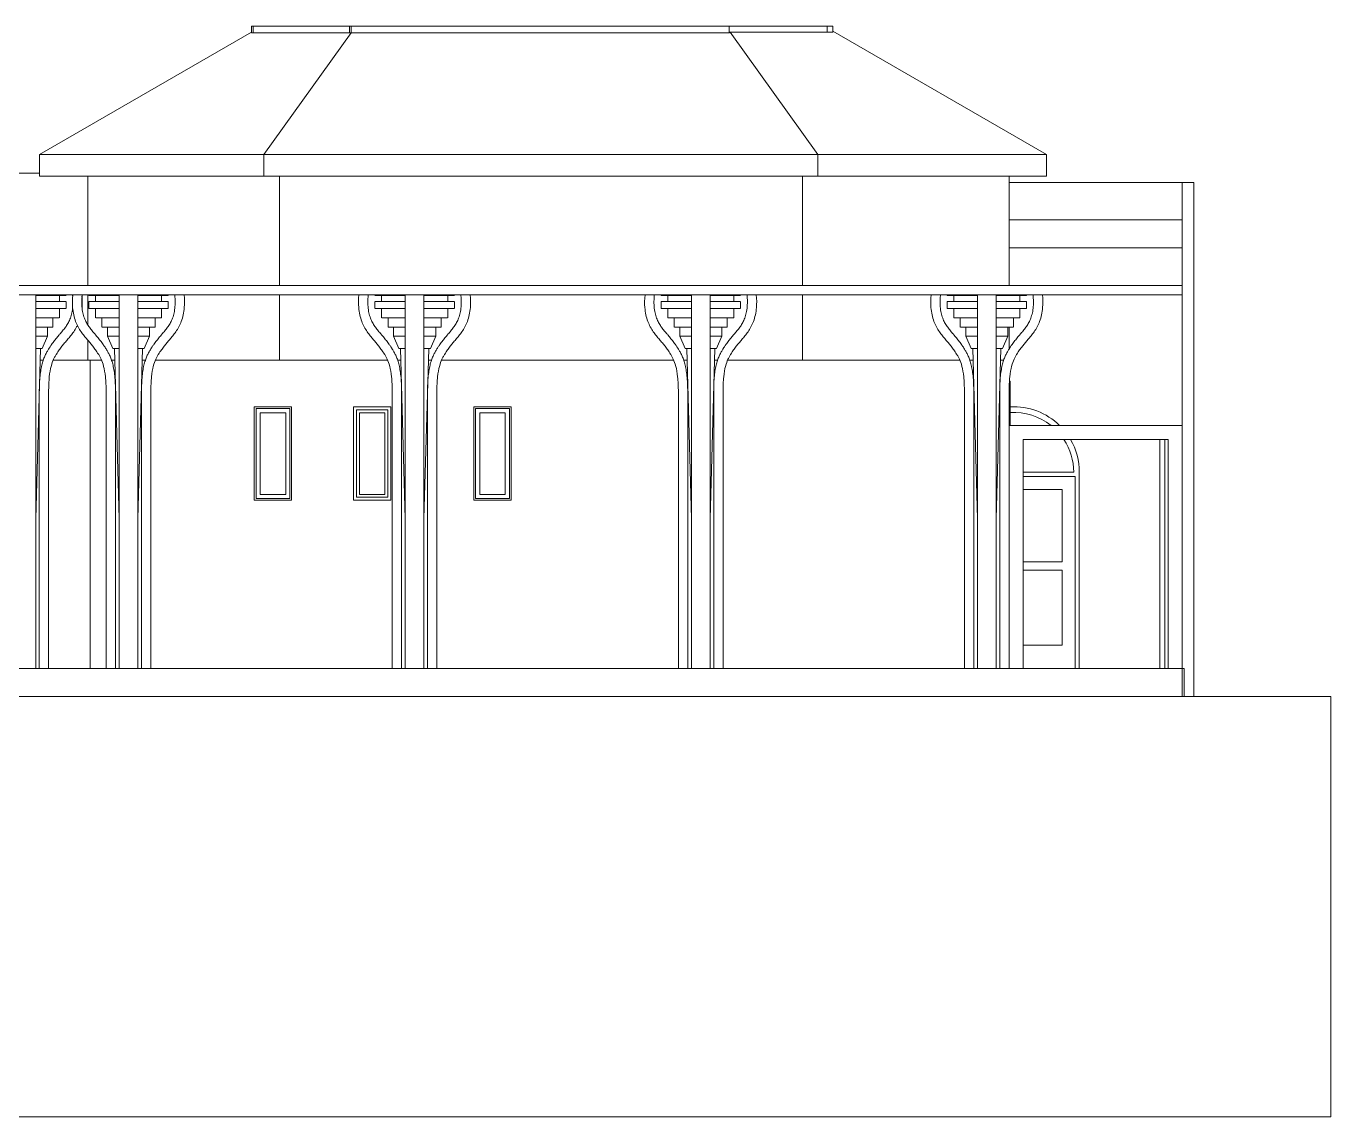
# Model space of a CAD drawing. Header units: millimetres. Extents: x -45912 to 51688, y -9036 to 14600.
# Drawn here: x 37721 to 51688, y -4800 to 6875 of the extents above; entities that cross this region are included whole.
import ezdxf

# ---------------------------------------------------------------- set-up
doc = ezdxf.new("R2010")
doc.units = ezdxf.units.MM
for name, color, linetype, lineweight in [('A-DETL-THIN', 151, 'Continuous', 9), ('A-DOOR', 31, 'Continuous', 9), ('A-DOOR-FRAM', 31, 'Continuous', 9), ('A-FLOR', 192, 'Continuous', 9), ('A-GENM', 13, 'Continuous', 9), ('A-GLAZ', 151, 'Continuous', 9), ('A-GLAZ-CWMG', 51, 'Continuous', 9), ('A-ROOF', 132, 'Continuous', 9), ('A-WALL', 113, 'Continuous', 9), ('I-WALL', 2, 'Continuous', 9)]:
    doc.layers.add(name, color=color, linetype=linetype, lineweight=lineweight)

# ---------------------------------------------------------------- blocks, each defined once
blk = doc.blocks.new('Rectangular Mullion - 50 x 150mm-153593-South')
at = {"layer": 'A-GLAZ-CWMG'}
for p, q in [((45182, 6875), (45246, 6875)), ((45246, 6875), (45246, 6803))]:
    blk.add_line(p, q, dxfattribs=at)
blk = doc.blocks.new('Rectangular Mullion - 50 x 150mm-153510-South')
at = {"layer": 'A-GLAZ-CWMG'}
for p, q in [((46296, 6809), (46296, 6875)), ((46296, 6875), (46358, 6875)), ((46358, 6875), (46358, 6809))]:
    blk.add_line(p, q, dxfattribs=at)
blk = doc.blocks.new('Rectangular Mullion - 50 x 150mm-153594-South')
at = {"layer": 'A-GLAZ-CWMG'}
for q in [(46157, 6875), (45246, 6803)]:
    blk.add_line((45246, 6875), q, dxfattribs=at)
blk = doc.blocks.new('Rectangular Mullion - 50 x 150mm-153595-South')
at = {"layer": 'A-GLAZ-CWMG'}
for q in [(42182, 6875), (41201, 6803)]:
    blk.add_line((41201, 6875), q, dxfattribs=at)
blk = doc.blocks.new('Rectangular Mullion - 50 x 150mm-153512-South')
at = {"layer": 'A-GLAZ-CWMG'}
blk.add_line((46157, 6875), (46296, 6875), dxfattribs=at)
blk = doc.blocks.new('Rectangular Mullion - 50 x 150mm-153596-South')
at = {"layer": 'A-GLAZ-CWMG'}
for p, q in [((41182, 6803), (41182, 6875)), ((41182, 6875), (41201, 6875)), ((41201, 6875), (41201, 6803))]:
    blk.add_line(p, q, dxfattribs=at)
blk = doc.blocks.new('Rectangular Mullion - 50 x 150mm-153517-South')
at = {"layer": 'A-GLAZ-CWMG'}
blk.add_line((40132, 6803), (40132, 6875), dxfattribs=at)
blk = doc.blocks.new('Rectangular Mullion - 50 x 150mm-153463-South')
at = {"layer": 'A-GLAZ-CWMG'}
blk.add_line((43182, 6875), (44182, 6875), dxfattribs=at)
blk = doc.blocks.new('Rectangular Mullion - 50 x 150mm-153601-South')
at = {"layer": 'A-GLAZ-CWMG'}
blk.add_line((40151, 6875), (41182, 6875), dxfattribs=at)
blk = doc.blocks.new('Rectangular Mullion - 50 x 150mm-153602-South')
at = {"layer": 'A-GLAZ-CWMG'}
for p, q in [((40132, 6803), (40132, 6875)), ((40132, 6875), (40151, 6875)), ((40151, 6875), (40151, 6803))]:
    blk.add_line(p, q, dxfattribs=at)
blk = doc.blocks.new('Arched _2_ - Arched _2_-211957-South')
at = {"layer": 'A-GLAZ'}
for p, q in [((48255, 3075), (48247, 3075)), ((48255, 3073), (48255, 2600))]:
    blk.add_line(p, q, dxfattribs=at)
blk = doc.blocks.new('M_Fixed - wc-202019-South')
at = {"layer": 'A-GLAZ'}
for p, q in [((42913, 2800), (42513, 2800)), ((42513, 2800), (42513, 1800)), ((42913, 1800), (42913, 2800)), ((42532, 1819), (42532, 2781)), ((42532, 2781), (42894, 2781)), ((42576, 1863), (42576, 2737)), ((42576, 2737), (42850, 2737)), ((42850, 2737), (42850, 1863)), ((42894, 2781), (42894, 1819)), ((42894, 1819), (42532, 1819)), ((42850, 1863), (42576, 1863)), ((42513, 1800), (42913, 1800))]:
    blk.add_line(p, q, dxfattribs=at)
blk = doc.blocks.new('M_Fixed - wc-V3-South')
at = {"layer": 'A-GLAZ'}
for p, q in [((41225, 2800), (41225, 1800)), ((41625, 2800), (41225, 2800)), ((41625, 1800), (41625, 2800)), ((41257, 2768), (41593, 2768)), ((41257, 1832), (41257, 2768)), ((41288, 2737), (41562, 2737)), ((41288, 1863), (41288, 2737)), ((41562, 2737), (41562, 1863)), ((41593, 2768), (41593, 1832)), ((41593, 1832), (41257, 1832)), ((41562, 1863), (41288, 1863)), ((41225, 1800), (41625, 1800))]:
    blk.add_line(p, q, dxfattribs=at)
blk = doc.blocks.new('M_Fixed - wc-202076-South')
at = {"layer": 'A-GLAZ'}
for p, q in [((40163, 2800), (40163, 1800)), ((40563, 2800), (40163, 2800)), ((40563, 1800), (40563, 2800)), ((40182, 2781), (40544, 2781)), ((40182, 1819), (40182, 2781)), ((40226, 2737), (40500, 2737)), ((40226, 1863), (40226, 2737)), ((40500, 2737), (40500, 1863)), ((40544, 2781), (40544, 1819)), ((40544, 1819), (40182, 1819)), ((40500, 1863), (40226, 1863)), ((40163, 1800), (40563, 1800))]:
    blk.add_line(p, q, dxfattribs=at)
blk = doc.blocks.new('Family1 - Family1-218933-South')
at = {"layer": 'A-GENM'}
for p, q in [((22771, 4100), (50095, 4100)), ((50095, 4000), (22771, 4000))]:
    blk.add_line(p, q, dxfattribs=at)
blk = doc.blocks.new('Family8 - COLUMN-V14-South')
at = {"layer": 'A-GENM'}
for p, q in [((47580, 4000), (47580, 3990)), ((47580, 3926), (47580, 3851)), ((47582, 3990), (47905, 3990)), ((47905, 3926), (47582, 3926)), ((47652, 3990), (47652, 3926)), ((48105, 3990), (48428, 3990)), ((48428, 3926), (48105, 3926)), ((48359, 3926), (48359, 3990)), ((48430, 3990), (48430, 4000)), ((48430, 3851), (48430, 3926)), ((47905, 3851), (47582, 3851)), ((47652, 3851), (47652, 3751)), ((48428, 3851), (48105, 3851)), ((48359, 3751), (48359, 3851)), ((47905, 3751), (47653, 3751)), ((47721, 3751), (47721, 3652)), ((47905, 3652), (47722, 3652)), ((47780, 3652), (47780, 3557)), ((48357, 3751), (48105, 3751)), ((48288, 3652), (48105, 3652)), ((48231, 3557), (48231, 3652)), ((48290, 3652), (48290, 3751)), ((47780, 3557), (47836, 3423)), ((47905, 3557), (47780, 3557)), ((48231, 3557), (48105, 3557)), ((48174, 3423), (48231, 3557)), ((47854, 3423), (47836, 3423)), ((47905, 1600), (47855, 3423)), ((47855, 3423), (47905, 3423)), ((48105, 1600), (48155, 3423)), ((48105, 3423), (48155, 3423)), ((48174, 3423), (48156, 3423)), ((47765, 2956), (47765, 0)), ((47865, 2956), (47865, 0)), ((47905, 0), (47905, 2956)), ((48105, 2956), (48105, 0)), ((48143, 2956), (48143, 0)), ((48243, 2600), (48243, 2956))]:
    blk.add_line(p, q, dxfattribs=at)
for points, knots in [([(47409, 4000), (47403, 3951), (47403, 3875), (47417, 3782), (47437, 3713), (47465, 3654), (47496, 3603), (47530, 3559), (47563, 3520), (47594, 3484), (47623, 3448), (47647, 3416), (47666, 3387), (47681, 3365), (47697, 3340), (47717, 3301), (47740, 3239), (47760, 3128), (47765, 3021), (47765, 2956)], [-2.569216, -2.569216, -2.569216, -2.569216, -2.321029, -2.155241, -1.989453, -1.823666, -1.657878, -1.49209, -1.326302, -1.160515, -0.994727, -0.828939, -0.746045, -0.663151, -0.580257, -0.497363, -0.331576, -0.165788, 0, 0, 0, 0]), ([(47865, 2956), (47865, 3024), (47861, 3109), (47848, 3201), (47836, 3260), (47820, 3310), (47802, 3353), (47787, 3383), (47774, 3404), (47767, 3416), (47762, 3424), (47756, 3433), (47750, 3443), (47742, 3455), (47731, 3470), (47718, 3488), (47702, 3509), (47687, 3528), (47671, 3548), (47658, 3563), (47647, 3576), (47636, 3589), (47623, 3604), (47608, 3623), (47593, 3642), (47574, 3667), (47557, 3695), (47542, 3725), (47532, 3749), (47523, 3776), (47516, 3805), (47510, 3837), (47504, 3883), (47503, 3937), (47507, 3982), (47509, 4000)], [0, 0, 0, 0, 0.165788, 0.248682, 0.331576, 0.414469, 0.497363, 0.580257, 0.621704, 0.663151, 0.683875, 0.704598, 0.746045, 0.787492, 0.828939, 0.911833, 0.994727, 1.077621, 1.160515, 1.243408, 1.284855, 1.326302, 1.409196, 1.49209, 1.574984, 1.657878, 1.823666, 1.90656, 1.989453, 2.072347, 2.155241, 2.238135, 2.321029, 2.486817, 2.590779, 2.590779, 2.590779, 2.590779]), ([(47905, 2956), (47905, 3021), (47905, 3128), (47905, 3239), (47905, 3301), (47905, 3340), (47905, 3365), (47905, 3387), (47905, 3416), (47905, 3448), (47905, 3484), (47905, 3520), (47905, 3559), (47905, 3603), (47905, 3654), (47905, 3713), (47905, 3782), (47905, 3875), (47905, 3951), (47905, 4000)], [0, 0, 0, 0, 0.165788, 0.331576, 0.497363, 0.580257, 0.663151, 0.746045, 0.828939, 0.994727, 1.160515, 1.326302, 1.49209, 1.657878, 1.823666, 1.989453, 2.155241, 2.321029, 2.569216, 2.569216, 2.569216, 2.569216]), ([(48105, 4000), (48105, 3951), (48105, 3875), (48105, 3782), (48105, 3713), (48105, 3654), (48105, 3603), (48105, 3559), (48105, 3520), (48105, 3484), (48105, 3448), (48105, 3416), (48105, 3387), (48105, 3365), (48105, 3340), (48105, 3301), (48105, 3239), (48105, 3128), (48105, 3021), (48105, 2956)], [-2.569216, -2.569216, -2.569216, -2.569216, -2.321029, -2.155241, -1.989453, -1.823666, -1.657878, -1.49209, -1.326302, -1.160515, -0.994727, -0.828939, -0.746045, -0.663151, -0.580257, -0.497363, -0.331576, -0.165788, 0, 0, 0, 0]), ([(48499, 4000), (48501, 3982), (48505, 3937), (48504, 3883), (48499, 3837), (48493, 3805), (48485, 3776), (48476, 3749), (48466, 3725), (48451, 3695), (48434, 3667), (48416, 3642), (48401, 3623), (48385, 3604), (48372, 3589), (48361, 3576), (48351, 3563), (48337, 3548), (48322, 3528), (48306, 3509), (48290, 3488), (48277, 3470), (48267, 3455), (48259, 3443), (48252, 3433), (48247, 3424), (48241, 3416), (48234, 3404), (48222, 3383), (48206, 3353), (48188, 3310), (48173, 3260), (48160, 3201), (48147, 3109), (48143, 3024), (48143, 2956)], [-2.590779, -2.590779, -2.590779, -2.590779, -2.486817, -2.321029, -2.238135, -2.155241, -2.072347, -1.989453, -1.90656, -1.823666, -1.657878, -1.574984, -1.49209, -1.409196, -1.326302, -1.284855, -1.243408, -1.160515, -1.077621, -0.994727, -0.911833, -0.828939, -0.787492, -0.746045, -0.704598, -0.683875, -0.663151, -0.621704, -0.580257, -0.497363, -0.414469, -0.331576, -0.248682, -0.165788, 0, 0, 0, 0]), ([(48243, 2956), (48243, 3021), (48249, 3128), (48269, 3239), (48292, 3301), (48312, 3340), (48327, 3365), (48342, 3387), (48361, 3416), (48385, 3448), (48414, 3484), (48445, 3520), (48478, 3559), (48512, 3603), (48544, 3654), (48571, 3713), (48592, 3782), (48606, 3875), (48605, 3951), (48600, 4000)], [0, 0, 0, 0, 0.165788, 0.331576, 0.497363, 0.580257, 0.663151, 0.746045, 0.828939, 0.994727, 1.160515, 1.326302, 1.49209, 1.657878, 1.823666, 1.989453, 2.155241, 2.321029, 2.569216, 2.569216, 2.569216, 2.569216])]:
    blk.add_open_spline(points, degree=3, knots=knots, dxfattribs=at)
blk = doc.blocks.new('Family8 - COLUMN-V15-South')
at = {"layer": 'A-GENM'}
for p, q in [((44518, 4000), (44518, 3990)), ((44518, 3926), (44518, 3851)), ((44519, 3990), (44842, 3990)), ((44842, 3926), (44519, 3926)), ((44589, 3990), (44589, 3926)), ((45043, 3990), (45366, 3990)), ((45366, 3926), (45043, 3926)), ((45296, 3926), (45296, 3990)), ((45367, 3990), (45367, 4000)), ((45367, 3851), (45367, 3926)), ((44842, 3851), (44519, 3851)), ((44589, 3851), (44589, 3751)), ((45366, 3851), (45043, 3851)), ((45296, 3751), (45296, 3851)), ((44842, 3751), (44591, 3751)), ((44658, 3751), (44658, 3652)), ((44842, 3652), (44660, 3652)), ((44717, 3652), (44717, 3557)), ((45295, 3751), (45043, 3751)), ((45226, 3652), (45043, 3652)), ((45168, 3557), (45168, 3652)), ((45227, 3652), (45227, 3751)), ((44717, 3557), (44774, 3423)), ((44843, 3557), (44717, 3557)), ((45168, 3557), (45043, 3557)), ((45111, 3423), (45168, 3557)), ((44792, 3423), (44774, 3423)), ((44843, 1600), (44793, 3423)), ((44793, 3423), (44843, 3423)), ((45042, 3423), (45093, 3423)), ((45043, 1600), (45093, 3423)), ((45111, 3423), (45093, 3423)), ((44703, 2956), (44703, 0)), ((44803, 2956), (44803, 0)), ((44843, 0), (44843, 2956)), ((45042, 2956), (45042, 0)), ((45081, 2956), (45081, 0)), ((45181, 0), (45181, 2956))]:
    blk.add_line(p, q, dxfattribs=at)
for points, knots in [([(44346, 4000), (44341, 3951), (44340, 3875), (44354, 3782), (44375, 3713), (44402, 3654), (44434, 3603), (44467, 3559), (44501, 3520), (44532, 3484), (44561, 3448), (44584, 3416), (44604, 3387), (44619, 3365), (44634, 3340), (44654, 3301), (44677, 3239), (44697, 3128), (44703, 3021), (44703, 2956)], [-2.569216, -2.569216, -2.569216, -2.569216, -2.321029, -2.155241, -1.989453, -1.823666, -1.657878, -1.49209, -1.326302, -1.160515, -0.994727, -0.828939, -0.746045, -0.663151, -0.580257, -0.497363, -0.331576, -0.165788, 0, 0, 0, 0]), ([(44803, 2956), (44803, 3024), (44798, 3109), (44786, 3201), (44773, 3260), (44758, 3310), (44740, 3353), (44724, 3383), (44712, 3404), (44705, 3416), (44699, 3424), (44694, 3433), (44687, 3443), (44679, 3455), (44668, 3470), (44655, 3488), (44640, 3509), (44624, 3528), (44608, 3548), (44595, 3563), (44585, 3576), (44574, 3589), (44560, 3604), (44545, 3623), (44530, 3642), (44512, 3667), (44495, 3695), (44480, 3725), (44469, 3749), (44461, 3776), (44453, 3805), (44447, 3837), (44442, 3883), (44441, 3937), (44445, 3982), (44447, 4000)], [0, 0, 0, 0, 0.165788, 0.248682, 0.331576, 0.414469, 0.497363, 0.580257, 0.621704, 0.663151, 0.683875, 0.704598, 0.746045, 0.787492, 0.828939, 0.911833, 0.994727, 1.077621, 1.160515, 1.243408, 1.284855, 1.326302, 1.409196, 1.49209, 1.574984, 1.657878, 1.823666, 1.90656, 1.989453, 2.072347, 2.155241, 2.238135, 2.321029, 2.486817, 2.590779, 2.590779, 2.590779, 2.590779]), ([(44843, 2956), (44843, 3021), (44843, 3128), (44843, 3239), (44843, 3301), (44843, 3340), (44843, 3365), (44843, 3387), (44843, 3416), (44843, 3448), (44843, 3484), (44843, 3520), (44843, 3559), (44843, 3603), (44843, 3654), (44843, 3713), (44843, 3782), (44843, 3875), (44843, 3951), (44843, 4000)], [0, 0, 0, 0, 0.165788, 0.331576, 0.497363, 0.580257, 0.663151, 0.746045, 0.828939, 0.994727, 1.160515, 1.326302, 1.49209, 1.657878, 1.823666, 1.989453, 2.155241, 2.321029, 2.569216, 2.569216, 2.569216, 2.569216]), ([(45042, 4000), (45042, 3951), (45042, 3875), (45042, 3782), (45042, 3713), (45042, 3654), (45042, 3603), (45042, 3559), (45042, 3520), (45042, 3484), (45042, 3448), (45042, 3416), (45042, 3387), (45042, 3365), (45042, 3340), (45042, 3301), (45042, 3239), (45042, 3128), (45042, 3021), (45042, 2956)], [-2.569216, -2.569216, -2.569216, -2.569216, -2.321029, -2.155241, -1.989453, -1.823666, -1.657878, -1.49209, -1.326302, -1.160515, -0.994727, -0.828939, -0.746045, -0.663151, -0.580257, -0.497363, -0.331576, -0.165788, 0, 0, 0, 0]), ([(45436, 4000), (45439, 3982), (45443, 3937), (45441, 3883), (45436, 3837), (45430, 3805), (45423, 3776), (45414, 3749), (45404, 3725), (45389, 3695), (45372, 3667), (45353, 3642), (45338, 3623), (45323, 3604), (45309, 3589), (45299, 3576), (45288, 3563), (45275, 3548), (45259, 3528), (45244, 3509), (45228, 3488), (45215, 3470), (45204, 3455), (45196, 3443), (45189, 3433), (45184, 3424), (45179, 3416), (45171, 3404), (45159, 3383), (45143, 3353), (45126, 3310), (45110, 3260), (45097, 3201), (45085, 3109), (45081, 3024), (45081, 2956)], [-2.590779, -2.590779, -2.590779, -2.590779, -2.486817, -2.321029, -2.238135, -2.155241, -2.072347, -1.989453, -1.90656, -1.823666, -1.657878, -1.574984, -1.49209, -1.409196, -1.326302, -1.284855, -1.243408, -1.160515, -1.077621, -0.994727, -0.911833, -0.828939, -0.787492, -0.746045, -0.704598, -0.683875, -0.663151, -0.621704, -0.580257, -0.497363, -0.414469, -0.331576, -0.248682, -0.165788, 0, 0, 0, 0]), ([(45181, 2956), (45181, 3021), (45186, 3128), (45206, 3239), (45229, 3301), (45249, 3340), (45264, 3365), (45279, 3387), (45299, 3416), (45323, 3448), (45352, 3484), (45382, 3520), (45416, 3559), (45449, 3603), (45481, 3654), (45508, 3713), (45529, 3782), (45543, 3875), (45542, 3951), (45537, 4000)], [0, 0, 0, 0, 0.165788, 0.331576, 0.497363, 0.580257, 0.663151, 0.746045, 0.828939, 0.994727, 1.160515, 1.326302, 1.49209, 1.657878, 1.823666, 1.989453, 2.155241, 2.321029, 2.569216, 2.569216, 2.569216, 2.569216])]:
    blk.add_open_spline(points, degree=3, knots=knots, dxfattribs=at)
blk = doc.blocks.new('Family8 - COLUMN-V16-South')
at = {"layer": 'A-GENM'}
for p, q in [((41455, 4000), (41455, 3990)), ((41455, 3926), (41455, 3851)), ((41457, 3990), (41780, 3990)), ((41780, 3926), (41457, 3926)), ((41526, 3990), (41526, 3926)), ((41980, 3990), (42303, 3990)), ((42303, 3926), (41980, 3926)), ((42234, 3926), (42234, 3990)), ((42305, 3990), (42305, 4000)), ((42305, 3851), (42305, 3926)), ((41780, 3851), (41457, 3851)), ((41526, 3851), (41526, 3751)), ((42303, 3851), (41980, 3851)), ((42234, 3751), (42234, 3851)), ((41780, 3751), (41528, 3751)), ((41595, 3751), (41595, 3652)), ((41780, 3652), (41597, 3652)), ((41655, 3652), (41655, 3557)), ((42232, 3751), (41980, 3751)), ((42163, 3652), (41980, 3652)), ((42105, 3557), (42105, 3652)), ((42165, 3652), (42165, 3751)), ((41655, 3557), (41711, 3423)), ((41780, 3557), (41655, 3557)), ((42105, 3557), (41980, 3557)), ((42049, 3423), (42105, 3557)), ((41729, 3423), (41711, 3423)), ((41780, 1600), (41730, 3423)), ((41730, 3423), (41780, 3423)), ((41980, 1600), (42030, 3423)), ((41980, 3423), (42030, 3423)), ((42049, 3423), (42031, 3423)), ((41640, 2956), (41640, 0)), ((41740, 2956), (41740, 0)), ((41780, 0), (41780, 2956)), ((41980, 2956), (41980, 0)), ((42018, 2956), (42018, 0)), ((42118, 0), (42118, 2956))]:
    blk.add_line(p, q, dxfattribs=at)
for points, knots in [([(41284, 4000), (41278, 3951), (41277, 3875), (41292, 3782), (41312, 3713), (41340, 3654), (41371, 3603), (41405, 3559), (41438, 3520), (41469, 3484), (41498, 3448), (41522, 3416), (41541, 3387), (41556, 3365), (41571, 3340), (41591, 3301), (41614, 3239), (41635, 3128), (41640, 3021), (41640, 2956)], [-2.569216, -2.569216, -2.569216, -2.569216, -2.321029, -2.155241, -1.989453, -1.823666, -1.657878, -1.49209, -1.326302, -1.160515, -0.994727, -0.828939, -0.746045, -0.663151, -0.580257, -0.497363, -0.331576, -0.165788, 0, 0, 0, 0]), ([(41740, 2956), (41740, 3024), (41736, 3109), (41723, 3201), (41711, 3260), (41695, 3310), (41677, 3353), (41661, 3383), (41649, 3404), (41642, 3416), (41637, 3424), (41631, 3433), (41624, 3443), (41616, 3455), (41606, 3470), (41593, 3488), (41577, 3509), (41561, 3528), (41546, 3548), (41533, 3563), (41522, 3576), (41511, 3589), (41498, 3604), (41482, 3623), (41468, 3642), (41449, 3667), (41432, 3695), (41417, 3725), (41407, 3749), (41398, 3776), (41390, 3805), (41384, 3837), (41379, 3883), (41378, 3937), (41382, 3982), (41384, 4000)], [0, 0, 0, 0, 0.165788, 0.248682, 0.331576, 0.414469, 0.497363, 0.580257, 0.621704, 0.663151, 0.683875, 0.704598, 0.746045, 0.787492, 0.828939, 0.911833, 0.994727, 1.077621, 1.160515, 1.243408, 1.284855, 1.326302, 1.409196, 1.49209, 1.574984, 1.657878, 1.823666, 1.90656, 1.989453, 2.072347, 2.155241, 2.238135, 2.321029, 2.486817, 2.590779, 2.590779, 2.590779, 2.590779]), ([(41780, 2956), (41780, 3021), (41780, 3128), (41780, 3239), (41780, 3301), (41780, 3340), (41780, 3365), (41780, 3387), (41780, 3416), (41780, 3448), (41780, 3484), (41780, 3520), (41780, 3559), (41780, 3603), (41780, 3654), (41780, 3713), (41780, 3782), (41780, 3875), (41780, 3951), (41780, 4000)], [0, 0, 0, 0, 0.165788, 0.331576, 0.497363, 0.580257, 0.663151, 0.746045, 0.828939, 0.994727, 1.160515, 1.326302, 1.49209, 1.657878, 1.823666, 1.989453, 2.155241, 2.321029, 2.569216, 2.569216, 2.569216, 2.569216]), ([(41980, 4000), (41980, 3951), (41980, 3875), (41980, 3782), (41980, 3713), (41980, 3654), (41980, 3603), (41980, 3559), (41980, 3520), (41980, 3484), (41980, 3448), (41980, 3416), (41980, 3387), (41980, 3365), (41980, 3340), (41980, 3301), (41980, 3239), (41980, 3128), (41980, 3021), (41980, 2956)], [-2.569216, -2.569216, -2.569216, -2.569216, -2.321029, -2.155241, -1.989453, -1.823666, -1.657878, -1.49209, -1.326302, -1.160515, -0.994727, -0.828939, -0.746045, -0.663151, -0.580257, -0.497363, -0.331576, -0.165788, 0, 0, 0, 0]), ([(42374, 4000), (42376, 3982), (42380, 3937), (42379, 3883), (42374, 3837), (42368, 3805), (42360, 3776), (42351, 3749), (42341, 3725), (42326, 3695), (42309, 3667), (42290, 3642), (42276, 3623), (42260, 3604), (42247, 3589), (42236, 3576), (42225, 3563), (42212, 3548), (42197, 3528), (42181, 3509), (42165, 3488), (42152, 3470), (42142, 3455), (42134, 3443), (42127, 3433), (42121, 3424), (42116, 3416), (42109, 3404), (42097, 3383), (42081, 3353), (42063, 3310), (42047, 3260), (42035, 3201), (42022, 3109), (42018, 3024), (42018, 2956)], [-2.590779, -2.590779, -2.590779, -2.590779, -2.486817, -2.321029, -2.238135, -2.155241, -2.072347, -1.989453, -1.90656, -1.823666, -1.657878, -1.574984, -1.49209, -1.409196, -1.326302, -1.284855, -1.243408, -1.160515, -1.077621, -0.994727, -0.911833, -0.828939, -0.787492, -0.746045, -0.704598, -0.683875, -0.663151, -0.621704, -0.580257, -0.497363, -0.414469, -0.331576, -0.248682, -0.165788, 0, 0, 0, 0]), ([(42118, 2956), (42118, 3021), (42123, 3128), (42144, 3239), (42167, 3301), (42187, 3340), (42202, 3365), (42217, 3387), (42236, 3416), (42260, 3448), (42289, 3484), (42320, 3520), (42353, 3559), (42387, 3603), (42418, 3654), (42446, 3713), (42466, 3782), (42481, 3875), (42480, 3951), (42474, 4000)], [0, 0, 0, 0, 0.165788, 0.331576, 0.497363, 0.580257, 0.663151, 0.746045, 0.828939, 0.994727, 1.160515, 1.326302, 1.49209, 1.657878, 1.823666, 1.989453, 2.155241, 2.321029, 2.569216, 2.569216, 2.569216, 2.569216])]:
    blk.add_open_spline(points, degree=3, knots=knots, dxfattribs=at)
blk = doc.blocks.new('Family8 - COLUMN-V18-South')
at = {"layer": 'A-GENM'}
for p, q in [((37299, 4000), (37299, 3990)), ((37299, 3926), (37299, 3851)), ((37301, 3990), (37624, 3990)), ((37624, 3926), (37301, 3926)), ((37370, 3990), (37370, 3926)), ((37824, 3990), (38147, 3990)), ((38147, 3926), (37824, 3926)), ((38077, 3926), (38077, 3990)), ((38149, 3990), (38149, 4000)), ((38149, 3851), (38149, 3926)), ((37624, 3851), (37301, 3851)), ((37370, 3851), (37370, 3751)), ((38147, 3851), (37824, 3851)), ((38077, 3751), (38077, 3851)), ((37624, 3751), (37372, 3751)), ((37439, 3751), (37439, 3652)), ((37624, 3652), (37441, 3652)), ((37498, 3652), (37498, 3557)), ((38076, 3751), (37824, 3751)), ((38007, 3652), (37824, 3652)), ((37949, 3557), (37949, 3652)), ((38008, 3652), (38008, 3751)), ((37498, 3557), (37555, 3423)), ((37624, 3557), (37498, 3557)), ((37949, 3557), (37824, 3557)), ((37893, 3423), (37949, 3557)), ((37573, 3423), (37555, 3423)), ((37624, 1600), (37574, 3423)), ((37574, 3423), (37624, 3423)), ((37824, 1600), (37874, 3423)), ((37824, 3423), (37874, 3423)), ((37893, 3423), (37875, 3423)), ((37484, 2956), (37484, 0)), ((37584, 2956), (37584, 0)), ((37624, 0), (37624, 2956)), ((37824, 2956), (37824, 0)), ((37862, 2956), (37862, 0)), ((37962, 0), (37962, 2956))]:
    blk.add_line(p, q, dxfattribs=at)
for points, knots in [([(37127, 4000), (37122, 3951), (37121, 3875), (37135, 3782), (37156, 3713), (37183, 3654), (37215, 3603), (37249, 3559), (37282, 3520), (37313, 3484), (37342, 3448), (37366, 3416), (37385, 3387), (37400, 3365), (37415, 3340), (37435, 3301), (37458, 3239), (37478, 3128), (37484, 3021), (37484, 2956)], [-2.569216, -2.569216, -2.569216, -2.569216, -2.321029, -2.155241, -1.989453, -1.823666, -1.657878, -1.49209, -1.326302, -1.160515, -0.994727, -0.828939, -0.746045, -0.663151, -0.580257, -0.497363, -0.331576, -0.165788, 0, 0, 0, 0]), ([(37584, 2956), (37584, 3024), (37580, 3109), (37567, 3201), (37554, 3260), (37539, 3310), (37521, 3353), (37505, 3383), (37493, 3404), (37486, 3416), (37480, 3424), (37475, 3433), (37468, 3443), (37460, 3455), (37450, 3470), (37437, 3488), (37421, 3509), (37405, 3528), (37390, 3548), (37376, 3563), (37366, 3576), (37355, 3589), (37342, 3604), (37326, 3623), (37311, 3642), (37293, 3667), (37276, 3695), (37261, 3725), (37251, 3749), (37242, 3776), (37234, 3805), (37228, 3837), (37223, 3883), (37222, 3937), (37226, 3982), (37228, 4000)], [0, 0, 0, 0, 0.165788, 0.248682, 0.331576, 0.414469, 0.497363, 0.580257, 0.621704, 0.663151, 0.683875, 0.704598, 0.746045, 0.787492, 0.828939, 0.911833, 0.994727, 1.077621, 1.160515, 1.243408, 1.284855, 1.326302, 1.409196, 1.49209, 1.574984, 1.657878, 1.823666, 1.90656, 1.989453, 2.072347, 2.155241, 2.238135, 2.321029, 2.486817, 2.590779, 2.590779, 2.590779, 2.590779]), ([(37624, 2956), (37624, 3021), (37624, 3128), (37624, 3239), (37624, 3301), (37624, 3340), (37624, 3365), (37624, 3387), (37624, 3416), (37624, 3448), (37624, 3484), (37624, 3520), (37624, 3559), (37624, 3603), (37624, 3654), (37624, 3713), (37624, 3782), (37624, 3875), (37624, 3951), (37624, 4000)], [0, 0, 0, 0, 0.165788, 0.331576, 0.497363, 0.580257, 0.663151, 0.746045, 0.828939, 0.994727, 1.160515, 1.326302, 1.49209, 1.657878, 1.823666, 1.989453, 2.155241, 2.321029, 2.569216, 2.569216, 2.569216, 2.569216]), ([(37824, 4000), (37824, 3951), (37824, 3875), (37824, 3782), (37824, 3713), (37824, 3654), (37824, 3603), (37824, 3559), (37824, 3520), (37824, 3484), (37824, 3448), (37824, 3416), (37824, 3387), (37824, 3365), (37824, 3340), (37824, 3301), (37824, 3239), (37824, 3128), (37824, 3021), (37824, 2956)], [-2.569216, -2.569216, -2.569216, -2.569216, -2.321029, -2.155241, -1.989453, -1.823666, -1.657878, -1.49209, -1.326302, -1.160515, -0.994727, -0.828939, -0.746045, -0.663151, -0.580257, -0.497363, -0.331576, -0.165788, 0, 0, 0, 0]), ([(38320, 3855), (38320, 3858), (38324, 3897), (38321, 3941), (38317, 3983)], [2.3045369, 2.3045369, 2.3045369, 2.3045369, 2.3210291, 2.5370942, 2.5370942, 2.5370942, 2.5370942]), ([(38219, 3855), (38219, 3849), (38216, 3832), (38211, 3805), (38204, 3776), (38195, 3749), (38185, 3725), (38170, 3695), (38153, 3667), (38134, 3642), (38119, 3623), (38104, 3604), (38091, 3589), (38080, 3576), (38069, 3563), (38056, 3548), (38040, 3528), (38025, 3509), (38009, 3488), (37996, 3470), (37985, 3455), (37977, 3443), (37971, 3433), (37965, 3424), (37960, 3416), (37953, 3404), (37940, 3383), (37925, 3353), (37907, 3310), (37891, 3260), (37879, 3201), (37866, 3109), (37862, 3024), (37862, 2956)], [-2.282076, -2.282076, -2.282076, -2.282076, -2.238135, -2.155241, -2.072347, -1.989453, -1.90656, -1.823666, -1.657878, -1.574984, -1.49209, -1.409196, -1.326302, -1.284855, -1.243408, -1.160515, -1.077621, -0.994727, -0.911833, -0.828939, -0.787492, -0.746045, -0.704598, -0.683875, -0.663151, -0.621704, -0.580257, -0.497363, -0.414469, -0.331576, -0.248682, -0.165788, 0, 0, 0, 0]), ([(37962, 2956), (37962, 3021), (37967, 3128), (37987, 3239), (38010, 3301), (38030, 3340), (38046, 3365), (38061, 3387), (38080, 3416), (38104, 3448), (38133, 3484), (38164, 3520), (38197, 3559), (38231, 3603), (38255, 3641), (38267, 3665), (38270, 3670)], [0, 0, 0, 0, 0.165788, 0.331576, 0.497363, 0.580257, 0.663151, 0.746045, 0.828939, 0.994727, 1.160515, 1.326302, 1.49209, 1.657878, 1.823666, 1.86956, 1.86956, 1.86956, 1.86956])]:
    blk.add_open_spline(points, degree=3, knots=knots, dxfattribs=at)
blk.add_open_spline([(38218, 4000), (38218, 3994), (38219, 3987), (38220, 3981)], degree=3, dxfattribs=at)
blk = doc.blocks.new('Double Shutter-Arch - ext 2-236541-South')
at = {"layer": 'A-DOOR'}
for p, q in [((48950, 2055), (48393, 2055)), ((48950, 0), (48950, 2055)), ((48393, 1915), (48810, 1915)), ((48810, 1915), (48810, 1140)), ((48810, 1140), (48393, 1140)), ((48393, 1050), (48810, 1050)), ((48810, 1050), (48810, 250)), ((48810, 250), (48393, 250))]:
    blk.add_line(p, q, dxfattribs=at)
at = {"layer": 'A-DOOR-FRAM'}
for p, q in [((48935, 2100), (48393, 2100)), ((48393, 2055), (48950, 2055)), ((48950, 2055), (48950, 0))]:
    blk.add_line(p, q, dxfattribs=at)
for start, end in [(51.5371, 93.558), (0, 33.2198)]:
    blk.add_arc((48295, 2100), 640, start, end, dxfattribs=at)
blk = doc.blocks.new('elman - elman-246418-South')
at = {"layer": 'A-GENM'}
for p, q in [((50095, 2600), (48243, 2600)), ((48243, 2600), (48243, 0)), ((48393, 0), (48393, 2450)), ((48393, 2450), (49945, 2450)), ((49858, 2450), (49858, 0)), ((49910, 2450), (49910, 0)), ((49945, 2450), (49945, 0))]:
    blk.add_line(p, q, dxfattribs=at)

msp = doc.modelspace()

# ---------------------------------------------------------------- linework, layer by layer
at = {"layer": 'A-DETL-THIN'}
for p, q in [((51688, -300), (-45912, -300)), ((51688, -4800), (51688, -300)), ((-45912, -4800), (51688, -4800))]:
    msp.add_line(p, q, dxfattribs=at)
at = {"layer": 'A-FLOR'}
for p, q in [((48243, 4800), (50095, 4800)), ((50095, 4500), (48243, 4500)), ((-17980, 0), (50119, 0)), ((50119, 0), (50119, -300))]:
    msp.add_line(p, q, dxfattribs=at)
at = {"layer": 'A-ROOF'}
for p, q in [((40132, 6809), (37864, 5500)), ((41201, 6803), (40132, 6803)), ((41201, 6803), (40267, 5500)), ((45246, 6803), (41201, 6803)), ((45257, 6809), (45246, 6803)), ((46358, 6809), (45257, 6809)), ((45257, 6809), (46197, 5500)), ((48643, 5500), (46358, 6819)), ((37864, 5500), (48643, 5500)), ((37864, 5269), (37864, 5500)), ((40267, 5269), (40267, 5500)), ((46197, 5269), (46197, 5500)), ((48643, 5269), (48643, 5500)), ((48643, 5269), (37864, 5269))]:
    msp.add_line(p, q, dxfattribs=at)
at = {"layer": 'A-WALL'}
for p, q in [((40432, 5269), (40432, 4100)), ((46031, 5269), (46031, 4100)), ((48243, 5269), (48243, 4100)), ((40432, 4000), (40432, 3300)), ((46031, 4000), (46031, 3300)), ((48243, 3652), (48243, 3419))]:
    msp.add_line(p, q, dxfattribs=at)
at = {"layer": 'I-WALL'}
for p, q in [((37864, 5300), (31904, 5300)), ((38380, 4100), (38380, 5269)), ((50219, 5200), (48243, 5200)), ((50095, -300), (50095, 5200)), ((50219, 5200), (50219, -300)), ((38380, 3678), (38380, 4000)), ((38380, 3300), (38380, 3515)), ((37905, 3300), (37870, 3300)), ((38528, 3300), (38011, 3300)), ((38406, 0), (38406, 3300)), ((38671, 3300), (38635, 3300)), ((38998, 3300), (38964, 3300)), ((41590, 3300), (39105, 3300)), ((41733, 3300), (41697, 3300)), ((42061, 3300), (42027, 3300)), ((44653, 3300), (42168, 3300)), ((44796, 3300), (44760, 3300)), ((45123, 3300), (45089, 3300)), ((47716, 3300), (45230, 3300)), ((47859, 3300), (47822, 3300)), ((48186, 3300), (48152, 3300)), ((40163, 1800), (40163, 2800)), ((40163, 2800), (40563, 2800)), ((40563, 2800), (40563, 1800)), ((41225, 1800), (41225, 2800)), ((41225, 2800), (41625, 2800)), ((41625, 2800), (41625, 1800)), ((42513, 1800), (42513, 2800)), ((42513, 2800), (42913, 2800)), ((42913, 2800), (42913, 1800)), ((48995, 2100), (48995, 0)), ((40563, 1800), (40163, 1800)), ((41625, 1800), (41225, 1800)), ((42913, 1800), (42513, 1800))]:
    msp.add_line(p, q, dxfattribs=at)
for start, end in [(45.6243, 93.2598), (0, 30)]:
    msp.add_arc((48295, 2100), 700, start, end, dxfattribs=at)

# ---------------------------------------------------------------- block references
at = {"layer": 'A-DOOR'}
msp.add_blockref('Double Shutter-Arch - ext 2-236541-South', (0, 0), dxfattribs=at)
at = {"layer": 'A-GENM'}
for name, p in [('Family1 - Family1-218933-South', (0, 0)), ('Family8 - COLUMN-V18-South', (0, 0)), ('Family8 - COLUMN-V15-South', (-6125, 0)), ('Family8 - COLUMN-V16-South', (0, 0)), ('Family8 - COLUMN-V15-South', (0, 0)), ('Family8 - COLUMN-V14-South', (0, 0)), ('elman - elman-246418-South', (0, 0))]:
    msp.add_blockref(name, p, dxfattribs=at)
at = {"layer": 'A-GLAZ'}
for name in ['Arched _2_ - Arched _2_-211957-South', 'M_Fixed - wc-202076-South', 'M_Fixed - wc-V3-South', 'M_Fixed - wc-202019-South']:
    msp.add_blockref(name, (0, 0), dxfattribs=at)
at = {"layer": 'A-GLAZ-CWMG'}
for name, p in [('Rectangular Mullion - 50 x 150mm-153517-South', (0, 0)), ('Rectangular Mullion - 50 x 150mm-153602-South', (0, 0)), ('Rectangular Mullion - 50 x 150mm-153601-South', (0, 0)), ('Rectangular Mullion - 50 x 150mm-153596-South', (0, 0)), ('Rectangular Mullion - 50 x 150mm-153595-South', (0, 0)), ('Rectangular Mullion - 50 x 150mm-153463-South', (-1000, 0)), ('Rectangular Mullion - 50 x 150mm-153463-South', (0, 0)), ('Rectangular Mullion - 50 x 150mm-153463-South', (1000, 0)), ('Rectangular Mullion - 50 x 150mm-153593-South', (0, 0)), ('Rectangular Mullion - 50 x 150mm-153594-South', (0, 0)), ('Rectangular Mullion - 50 x 150mm-153512-South', (0, 0)), ('Rectangular Mullion - 50 x 150mm-153510-South', (0, 0))]:
    msp.add_blockref(name, p, dxfattribs=at)

doc.saveas('drawing.dxf')
